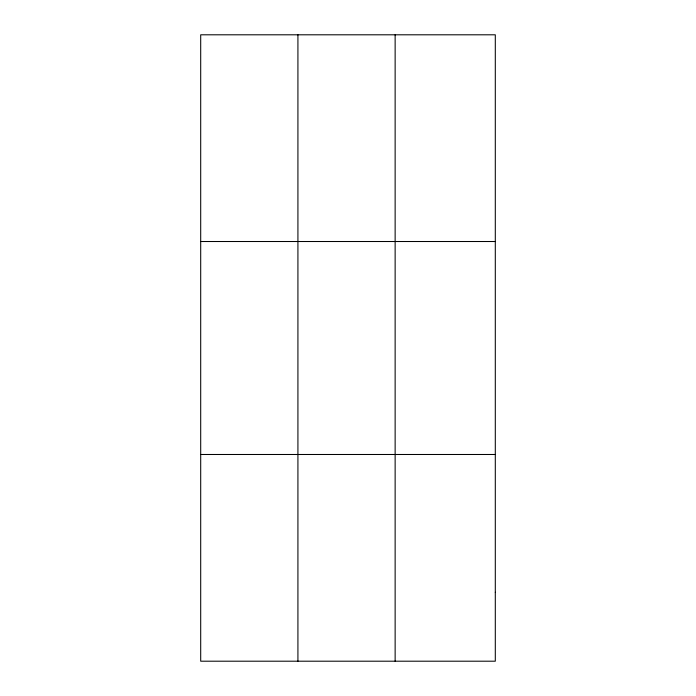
<?xml version="1.0" encoding="UTF-8"?>
<svg xmlns="http://www.w3.org/2000/svg" width="696" height="696" viewBox="0 0 696 696"><rect width="100%" height="100%" fill="white"/><g stroke="black" fill="none" stroke-linecap="round" stroke-linejoin="round"><path stroke-width="1.04" d="M297.923 661.2L297.923 34.8M395.137 661.2L395.137 34.8M200.7 241.512L495.3 241.512M200.7 454.488L495.3 454.488M495.3 592.296L495.3 661.2L200.7 661.2L200.7 34.8L495.3 34.8L495.3 592.296"/></g></svg>
